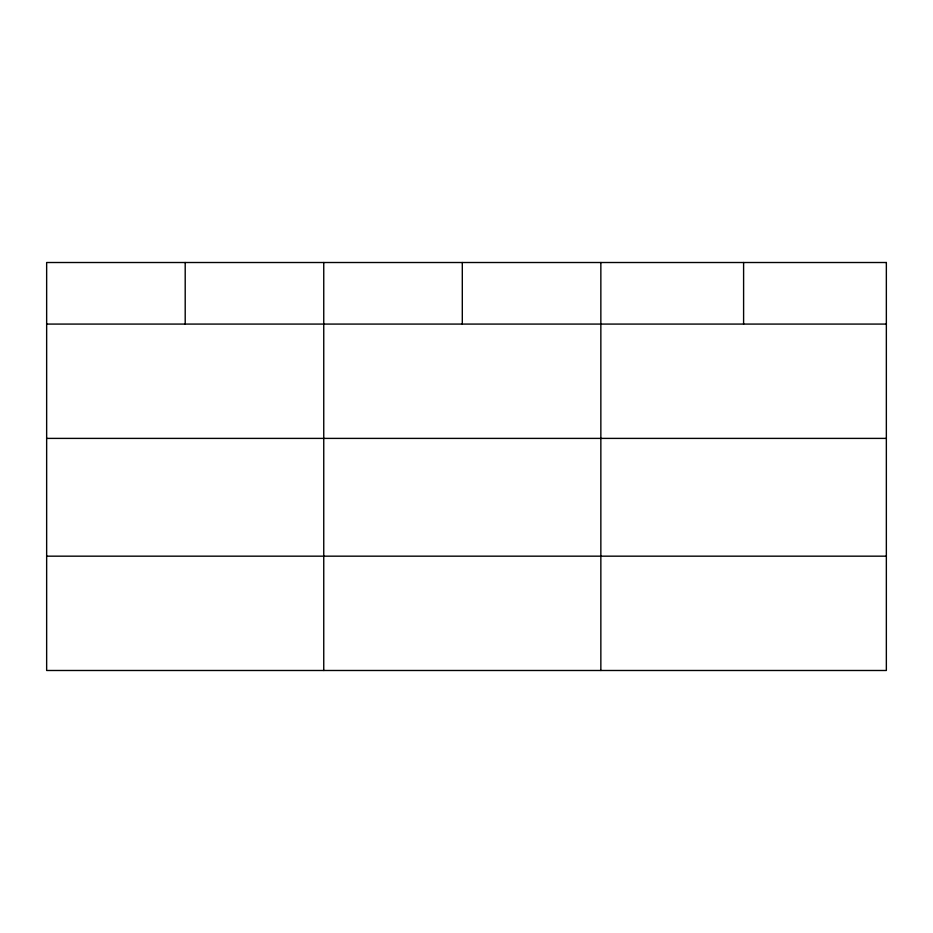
<?xml version="1.0" encoding="UTF-8"?>
<svg xmlns="http://www.w3.org/2000/svg" width="933" height="933" viewBox="0 0 933 933"><rect width="100%" height="100%" fill="white"/><g stroke="black" fill="none" stroke-linecap="round" stroke-linejoin="round"><path stroke-width="1.4" d="M46.65 324.078L886.35 324.078M46.65 438.393L886.35 438.393M46.65 556.173L886.35 556.173M743.601 262.511L743.601 324.078M600.852 262.511L600.852 670.489M462.301 262.511L462.301 324.078M323.751 262.511L323.751 670.489M185.201 262.511L185.201 324.078M886.35 262.511L46.65 262.511L46.65 670.489L886.35 670.489L886.35 262.511"/></g></svg>
